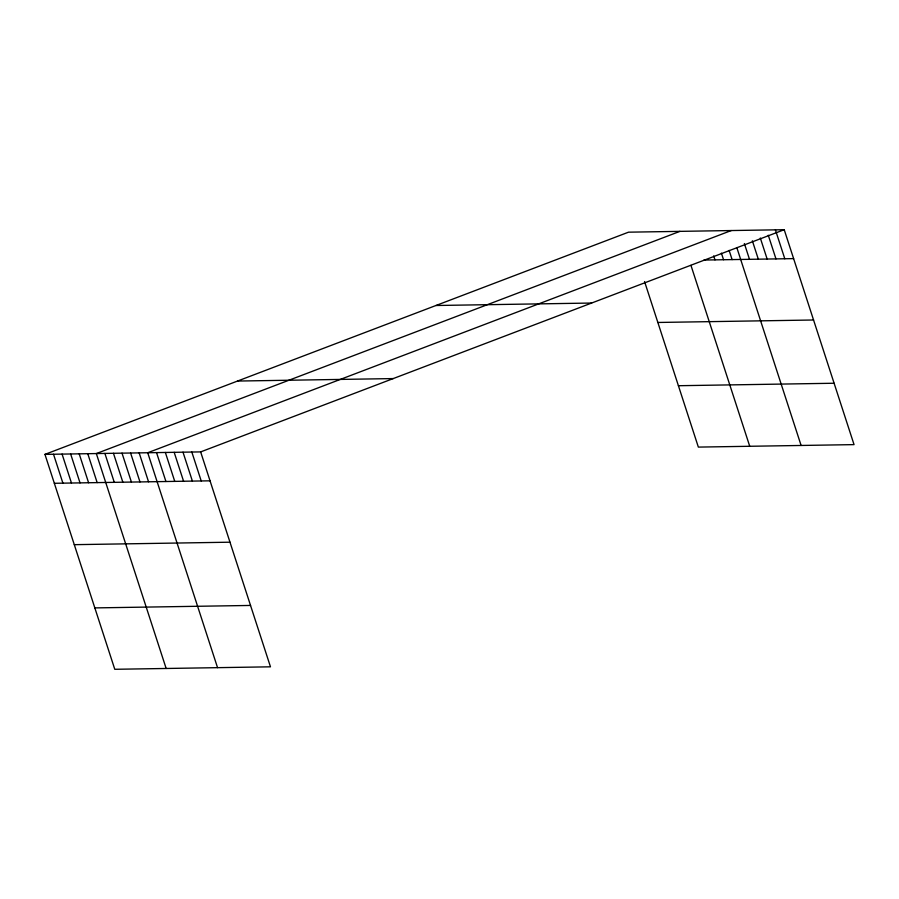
<?xml version="1.0" encoding="UTF-8"?>
<svg xmlns="http://www.w3.org/2000/svg" width="899" height="899" viewBox="0 0 899 899"><rect width="100%" height="100%" fill="white"/><g stroke="black" fill="none" stroke-linecap="round" stroke-linejoin="round"><path stroke-width="1.35" d="M44.95 454.377L200.646 451.905L270.475 666.822L114.78 669.294L44.95 454.377L628.525 232.178L784.22 229.706L854.05 444.623L698.354 447.095L644.561 281.556M679.902 231.369L96.328 453.568L166.158 668.474M731.28 230.549L147.717 452.748L217.547 667.654M200.646 451.905L784.22 229.706M703.973 260.047L793.615 258.62M435.948 305.503L591.643 303.042M657.854 322.471L813.561 319.999M237.527 381.052L393.234 378.58M678.408 385.716L834.103 383.244M54.345 483.291L210.04 480.819M74.291 544.67L229.987 542.198M94.833 607.904L250.54 605.443M775.399 229.852L784.793 258.766M768.285 235.246L775.972 258.901M760.318 238.021L767.15 259.047M752.351 240.786L758.318 259.182M744.372 243.55L749.496 259.328M736.832 247.63L801.11 445.466M729.123 250.394L732.112 259.597M721.414 253.158L723.549 259.732M713.705 255.923L714.986 259.867M690.96 265.396L749.732 446.275M191.824 452.051L201.219 480.965M183.003 452.186L192.397 481.1M174.181 452.332L183.576 481.235M165.36 452.467L174.754 481.381M156.538 452.613L165.933 481.516M139.154 452.882L148.549 481.797M130.591 453.017L139.974 481.931M122.017 453.152L131.411 482.066M113.454 453.287L122.848 482.201M104.891 453.422L114.285 482.336M87.765 453.703L97.159 482.606M79.202 453.838L88.596 482.752M70.639 453.973L80.033 482.887M62.076 454.107L71.471 483.021M53.513 454.242L62.908 483.156"/></g></svg>
